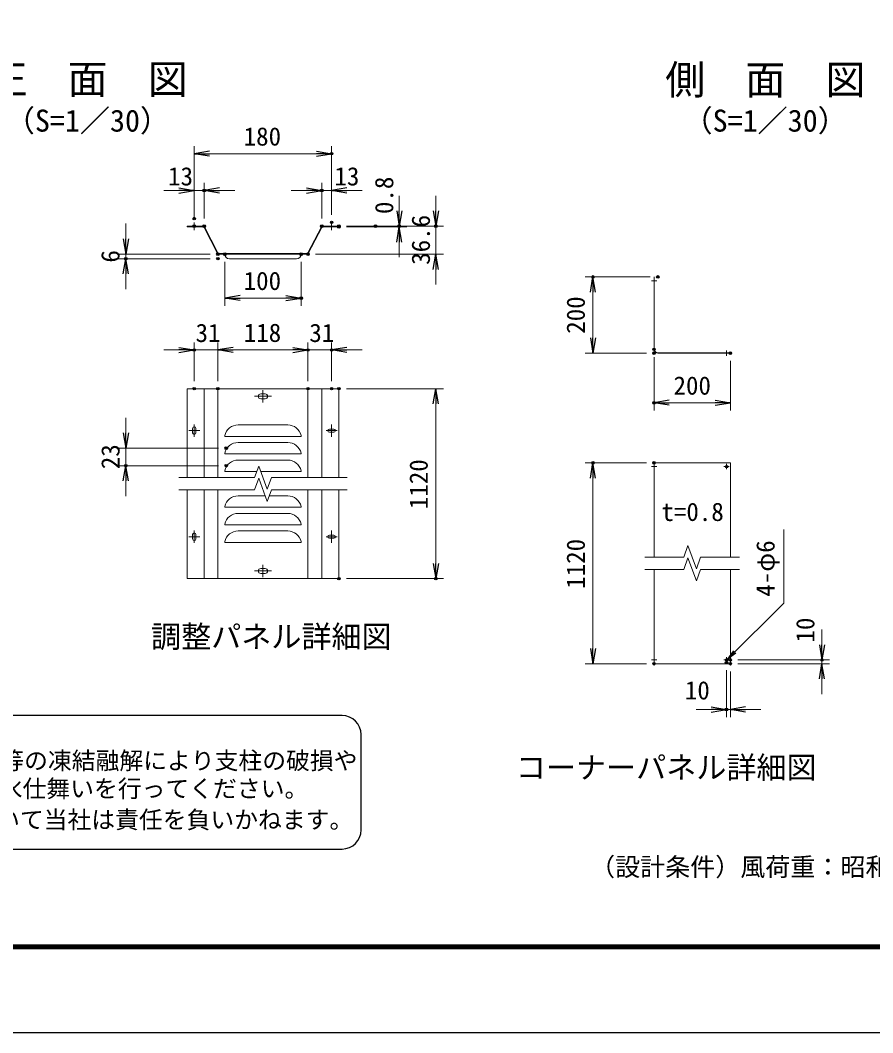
# Model space of a CAD drawing. Units: millimetres, scale not verified. Extents: x -6300 to 6300, y -4455 to 4455.
# Drawn here: x -3088 to 262, y -4455 to -473 of the extents above; entities that cross this region are included whole.
import ezdxf
from ezdxf.enums import TextEntityAlignment as Align

# ---------------------------------------------------------------- set-up
doc = ezdxf.new("R2010")
doc.units = ezdxf.units.MM
doc.header["$LTSCALE"] = 20
doc.header["$PDMODE"] = 32
doc.header["$PDSIZE"] = 10
doc.linetypes.add('DASHED', pattern=[7.5, 6, -1.5])
doc.linetypes.add('USER1', pattern=[50.8, 31.75, -6.35, 6.35, -6.35])
for name, color, linetype, lineweight in [('0-1_D-STR1', 1, 'Continuous', 25), ('0-2_D-BMK', 2, 'USER1', 13), ('0-4_D-STR2', 7, 'Continuous', 13), ('0-5_0', 7, 'Continuous', 25), ('0-6_D-STR-DIM', 7, 'Continuous', 13), ('0-8_D-STR-TXT', 7, 'Continuous', 13), ('0-9_D-TTL-TXT', 7, 'Continuous', 25), ('0-A_D-TTL', 7, 'Continuous', 25)]:
    doc.layers.add(name, color=color, linetype=linetype, lineweight=lineweight)
doc.layers.add('0-7_Defpoints', color=8, linetype='Continuous')
doc.styles.add('ＭＳ ゴシック', font='')
doc.styles.get('ＭＳ ゴシック').set_extended_font_data('MS Gothic')

# ---------------------------------------------------------------- blocks, each defined once
blk = doc.blocks.new('_Open')
at = {"layer": '0-5_0'}
blk.add_line((-20, 3.333), (0, 0), dxfattribs=at)
blk.add_lwpolyline([(-20, -3.333), (0, 0), (-20, 0)], dxfattribs=at)

msp = doc.modelspace()

# ---------------------------------------------------------------- linework, layer by layer
at = {"layer": '0-1_D-STR1'}
msp.add_circle((-312.28, -2228.44), 4.5, dxfattribs=at)
at = {"layer": '0-2_D-BMK'}
for p, q in [((-2404.17, -1267.81), (-2404.17, -1297.81)), ((-1864.17, -1267.81), (-1864.17, -1297.81)), ((-607.78, -1497.27), (-586.78, -1497.27)), ((-312.28, -1771.77), (-312.28, -1792.77)), ((-2134.17, -1927.11), (-2134.17, -1976.61)), ((-2100.57, -1951.86), (-2167.77, -1951.86)), ((-2404.17, -2062.11), (-2404.17, -2111.61)), ((-1864.17, -2062.11), (-1864.17, -2111.61)), ((-2425.62, -2086.86), (-2382.72, -2086.86)), ((-1842.72, -2086.86), (-1885.62, -2086.86)), ((-607.78, -2228.44), (-586.78, -2228.44)), ((-322.78, -2228.44), (-301.78, -2228.44)), ((-312.28, -2217.94), (-312.28, -2238.94)), ((-2425.62, -2503.86), (-2382.72, -2503.86)), ((-2404.17, -2479.11), (-2404.17, -2528.61)), ((-1842.72, -2503.86), (-1885.62, -2503.86)), ((-1864.17, -2479.11), (-1864.17, -2528.61)), ((-2134.17, -2663.61), (-2134.17, -2614.11)), ((-2100.57, -2638.86), (-2167.77, -2638.86)), ((-312.28, -2999.14), (-312.28, -2978.14)), ((-607.78, -2988.64), (-586.78, -2988.64)), ((-322.78, -2988.64), (-301.78, -2988.64))]:
    msp.add_line(p, q, dxfattribs=at)
at = {"layer": '0-4_D-STR2'}
for p, q in [((-597.28, -1767.27), (-597.28, -1482.27)), ((-597.28, -1482.27), (-596.08, -1482.27)), ((-596.08, -1767.27), (-596.08, -1482.27)), ((-582.28, -1781.07), (-297.28, -1781.07)), ((-597.28, -2584.54), (-597.28, -2213.44)), ((-597.28, -2213.44), (-297.28, -2213.44)), ((-297.28, -2584.54), (-297.28, -2213.44)), ((-597.28, -3003.64), (-597.28, -2632.54)), ((-297.28, -3003.64), (-297.28, -2632.54)), ((-597.28, -3003.64), (-297.28, -3003.64))]:
    msp.add_line(p, q, dxfattribs=at)
at = {"layer": '0-4_D-STR2', "linetype": 'DASHED'}
for p, q in [((-596.08, -2584.54), (-596.08, -2213.44)), ((-596.08, -3003.64), (-596.08, -2632.54))]:
    msp.add_line(p, q, dxfattribs=at)
at = {"layer": '0-4_D-STR2'}
msp.add_lwpolyline([(-582.28, -1782.27), (-297.28, -1782.27), (-297.28, -1781.07)], dxfattribs=at)
for radius in [15, 13.8]:
    msp.add_arc((-582.28, -1767.27), radius, 180, 270, dxfattribs=at)
at = {"layer": '0-5_0'}
msp.add_circle((-312.28, -2988.64), 4.5, dxfattribs=at)
at = {"layer": '0-6_D-STR-DIM'}
for p, q in [((-2404.17, -1222.81), (-2404.17, -967.49)), ((-1864.17, -1237.81), (-1864.17, -967.49)), ((-2344.17, -997.49), (-1924.17, -997.49)), ((-2404.17, -1252.81), (-2404.17, -1112.33)), ((-2365.17, -1252.81), (-2365.17, -1112.33)), ((-1903.17, -1252.81), (-1903.17, -1112.33)), ((-1864.17, -1237.81), (-1864.17, -1112.33)), ((-2464.17, -1142.33), (-2524.17, -1142.33)), ((-2404.17, -1142.33), (-2365.17, -1142.33)), ((-2305.17, -1142.33), (-2245.17, -1142.33)), ((-1963.17, -1142.33), (-2023.17, -1142.33)), ((-1864.17, -1142.33), (-1903.17, -1142.33)), ((-1804.17, -1142.33), (-1744.17, -1142.33)), ((-1598.67, -1222.81), (-1598.67, -1162.81)), ((-1454.67, -1222.81), (-1454.67, -1162.81)), ((-2673.06, -1332.61), (-2673.06, -1272.61)), ((-2432.67, -1282.81), (-2365.17, -1282.81)), ((-2432.67, -1285.21), (-2432.67, -1282.81)), ((-2365.17, -1282.81), (-2309.68, -1390.21)), ((-1903.17, -1282.81), (-1958.65, -1390.21)), ((-1901.68, -1285.21), (-1957.17, -1392.61)), ((-1835.67, -1282.81), (-1903.17, -1282.81)), ((-1835.67, -1285.21), (-1901.68, -1285.21)), ((-1835.67, -1285.21), (-1835.67, -1282.81)), ((-1805.86, -1282.81), (-1568.67, -1282.81)), ((-1805.86, -1285.21), (-1568.67, -1285.21)), ((-1661.86, -1282.81), (-1424.67, -1282.81)), ((-1598.67, -1285.21), (-1598.67, -1282.81)), ((-1454.67, -1392.61), (-1454.67, -1282.81)), ((-1598.67, -1345.21), (-1598.67, -1405.21)), ((-2341.17, -1392.61), (-2703.06, -1392.61)), ((-2673.06, -1392.61), (-2673.06, -1410.61)), ((-1957.17, -1392.61), (-2311.17, -1392.61)), ((-1958.65, -1390.21), (-2309.68, -1390.21)), ((-1927.36, -1392.61), (-1424.67, -1392.61)), ((-2341.17, -1410.61), (-2703.06, -1410.61)), ((-2284.17, -1422.61), (-2284.17, -1595.58)), ((-2266.17, -1410.61), (-2002.17, -1410.61)), ((-1984.17, -1422.61), (-1984.17, -1595.58)), ((-2673.06, -1470.61), (-2673.06, -1530.61)), ((-1454.67, -1452.61), (-1454.67, -1512.61)), ((-612.28, -1482.27), (-867.28, -1482.27)), ((-837.28, -1722.27), (-837.28, -1542.27)), ((-2224.17, -1565.58), (-2044.17, -1565.58)), ((-2404.17, -1891.86), (-2404.17, -1739.58)), ((-2311.31, -1891.86), (-2311.31, -1739.58)), ((-2311.31, -1891.86), (-2311.31, -1739.58)), ((-1957.17, -1891.86), (-1957.17, -1739.58)), ((-1957.17, -1891.86), (-1957.17, -1739.58)), ((-1864.17, -1891.86), (-1864.17, -1739.58)), ((-2464.17, -1769.58), (-2524.17, -1769.58)), ((-2311.31, -1769.58), (-2404.17, -1769.58)), ((-2251.31, -1769.58), (-2191.31, -1769.58)), ((-2251.31, -1769.58), (-2017.17, -1769.58)), ((-2017.17, -1769.58), (-2077.17, -1769.58)), ((-1957.17, -1769.58), (-1864.17, -1769.58)), ((-1804.17, -1769.58), (-1744.17, -1769.58)), ((-627.28, -1782.27), (-867.28, -1782.27)), ((-597.28, -1797.27), (-597.28, -2007.27)), ((-297.28, -1812.27), (-297.28, -2007.27)), ((-2432.67, -1921.86), (-2432.67, -2271.36)), ((-1835.67, -1921.86), (-2432.67, -1921.86)), ((-2365.17, -1921.86), (-2365.17, -2271.36)), ((-2311.17, -1921.86), (-2311.17, -2271.36)), ((-2125.32, -1942.11), (-2143.02, -1942.11)), ((-1957.17, -1921.86), (-1957.17, -2271.36)), ((-1903.17, -1921.86), (-1903.17, -2271.36)), ((-1835.67, -1921.86), (-1835.67, -2271.36)), ((-1805.67, -1921.86), (-1424.67, -1921.86)), ((-2125.32, -1961.61), (-2143.02, -1961.61)), ((-1454.67, -1981.86), (-1454.67, -2608.86)), ((-357.28, -1977.27), (-537.28, -1977.27)), ((-2673.06, -2095.86), (-2673.06, -2035.86)), ((-2036.83, -2064.36), (-2231.51, -2064.36)), ((-2410.62, -2078.31), (-2410.62, -2095.41)), ((-2397.72, -2078.31), (-2397.72, -2095.41)), ((-2284.17, -2106.36), (-2284.17, -2109.36)), ((-2284.17, -2106.39), (-2284.17, -2109.36)), ((-1984.17, -2109.36), (-2284.17, -2109.36)), ((-1984.17, -2106.36), (-1984.17, -2109.36)), ((-1872.72, -2080.41), (-1855.62, -2080.41)), ((-1872.72, -2093.31), (-1855.62, -2093.31)), ((-2036.83, -2133.36), (-2231.51, -2133.36)), ((-2308.37, -2155.86), (-2703.06, -2155.86)), ((-2673.06, -2155.86), (-2673.06, -2224.86)), ((-2284.17, -2175.36), (-2284.17, -2178.36)), ((-2284.17, -2175.39), (-2284.17, -2178.36)), ((-1984.17, -2178.36), (-2284.17, -2178.36)), ((-1984.17, -2175.36), (-1984.17, -2178.36)), ((-2308.37, -2224.86), (-2703.06, -2224.86)), ((-2036.83, -2202.36), (-2231.51, -2202.36)), ((-2167.32, -2271.5), (-2150.74, -2225.97)), ((-2117.6, -2317.04), (-2150.74, -2225.97)), ((-627.28, -2213.44), (-867.28, -2213.44)), ((-2284.17, -2244.36), (-2284.17, -2247.36)), ((-2284.17, -2244.39), (-2284.17, -2247.36)), ((-2158.53, -2247.36), (-2284.17, -2247.36)), ((-1984.17, -2247.36), (-2142.96, -2247.36)), ((-1984.17, -2244.36), (-1984.17, -2247.36)), ((-2673.06, -2284.86), (-2673.06, -2344.86)), ((-2465.01, -2271.36), (-2167.26, -2271.36)), ((-2167.32, -2319.5), (-2150.74, -2273.97)), ((-2117.6, -2365.04), (-2150.74, -2273.97)), ((-2101.02, -2271.5), (-2117.6, -2317.04)), ((-2100.97, -2271.36), (-1803.33, -2271.36)), ((-837.28, -2943.64), (-837.28, -2273.44)), ((-2465.01, -2319.36), (-2167.26, -2319.36)), ((-2432.67, -2668.86), (-2432.67, -2319.36)), ((-2365.17, -2668.86), (-2365.17, -2319.36)), ((-2311.17, -2668.86), (-2311.17, -2319.36)), ((-2125.49, -2343.36), (-2231.51, -2343.36)), ((-2101.02, -2319.5), (-2117.6, -2365.04)), ((-2036.83, -2343.36), (-2109.71, -2343.36)), ((-2100.97, -2319.36), (-1803.33, -2319.36)), ((-1957.17, -2668.86), (-1957.17, -2319.36)), ((-1903.17, -2668.86), (-1903.17, -2319.36)), ((-1835.67, -2668.86), (-1835.67, -2319.36)), ((-2284.17, -2385.36), (-2284.17, -2388.36)), ((-2284.17, -2385.39), (-2284.17, -2388.36)), ((-1984.17, -2388.36), (-2284.17, -2388.36)), ((-1984.17, -2385.36), (-1984.17, -2388.36)), ((-2036.83, -2412.36), (-2231.51, -2412.36)), ((-2284.17, -2454.36), (-2284.17, -2457.36)), ((-2284.17, -2454.39), (-2284.17, -2457.36)), ((-1984.17, -2457.36), (-2284.17, -2457.36)), ((-1984.17, -2454.36), (-1984.17, -2457.36)), ((-2410.62, -2495.31), (-2410.62, -2512.41)), ((-2397.72, -2495.31), (-2397.72, -2512.41)), ((-2036.83, -2481.36), (-2231.51, -2481.36)), ((-1872.72, -2497.41), (-1855.62, -2497.41)), ((-2284.17, -2523.36), (-2284.17, -2526.36)), ((-2284.17, -2523.39), (-2284.17, -2526.36)), ((-1984.17, -2526.36), (-2284.17, -2526.36)), ((-1984.17, -2523.36), (-1984.17, -2526.36)), ((-1872.72, -2510.31), (-1855.62, -2510.31)), ((-480.43, -2584.69), (-463.85, -2539.16)), ((-430.71, -2630.22), (-463.85, -2539.16)), ((-633, -2584.54), (-480.37, -2584.54)), ((-480.43, -2632.69), (-463.85, -2587.16)), ((-430.71, -2678.22), (-463.85, -2587.16)), ((-414.14, -2584.69), (-430.71, -2630.22)), ((-414.08, -2584.54), (-261.51, -2584.54)), ((-2125.32, -2629.11), (-2143.02, -2629.11)), ((-2125.32, -2648.61), (-2143.02, -2648.61)), ((-633, -2632.54), (-480.37, -2632.54)), ((-414.14, -2632.69), (-430.71, -2678.22)), ((-414.08, -2632.54), (-261.51, -2632.54)), ((-1835.67, -2668.86), (-2432.67, -2668.86)), ((-1805.67, -2668.86), (-1424.67, -2668.86)), ((62.72, -2928.64), (62.72, -2868.64)), ((-627.28, -3003.64), (-867.28, -3003.64)), ((-267.28, -2988.64), (92.72, -2988.64)), ((-267.28, -3003.64), (92.72, -3003.64)), ((62.72, -3003.64), (62.72, -2988.64)), ((-312.28, -3029.14), (-312.28, -3213.64)), ((-297.28, -3033.64), (-297.28, -3213.64)), ((62.72, -3063.64), (62.72, -3123.64)), ((-372.28, -3183.64), (-432.28, -3183.64)), ((-297.28, -3183.64), (-312.28, -3183.64)), ((-237.28, -3183.64), (-177.28, -3183.64))]:
    msp.add_line(p, q, dxfattribs=at)
msp.add_lwpolyline([(-2432.67, -1285.21), (-2366.65, -1285.21), (-2311.17, -1392.61)], dxfattribs=at)
for centre, radius, start, end in [((-2266.17, -1392.61), 18, 180, 270), ((-2002.17, -1392.61), 18, 270, 0), ((-2143.02, -1951.86), 9.75, 90, 270), ((-2125.32, -1951.86), 9.75, 270, 90), ((-2231.51, -2118.36), 54, 90, 167.16041), ((-2036.83, -2118.36), 54, 12.83959, 90), ((-2404.17, -2078.31), 6.45, 0, 180), ((-2404.17, -2095.41), 6.45, 180, 0), ((-1872.72, -2086.86), 6.45, 90, 270), ((-1855.62, -2086.86), 6.45, 270, 90), ((-2231.51, -2187.36), 54, 90, 167.16041), ((-2036.83, -2187.36), 54, 12.83959, 90), ((-2231.51, -2256.36), 54, 90, 167.16041), ((-2036.83, -2256.36), 54, 12.83959, 90), ((-2231.51, -2397.36), 54, 90, 167.16041), ((-2036.83, -2397.36), 54, 12.83959, 90), ((-2231.51, -2466.36), 54, 90, 167.16041), ((-2036.83, -2466.36), 54, 12.83959, 90), ((-2404.17, -2495.31), 6.45, 0, 180), ((-2231.51, -2535.36), 54, 90, 167.16041), ((-2036.83, -2535.36), 54, 12.83959, 90), ((-1872.72, -2503.86), 6.45, 90, 270), ((-1855.62, -2503.86), 6.45, 270, 90), ((-2404.17, -2512.41), 6.45, 180, 0), ((-2143.02, -2638.86), 9.75, 90, 270), ((-2125.32, -2638.86), 9.75, 270, 90)]:
    msp.add_arc(centre, radius, start, end, dxfattribs=at)
at = {"layer": '0-7_Defpoints'}
for p in [(-1864.17, -997.49), (-2365.17, -1142.33), (-1903.17, -1142.33), (-2404.17, -1252.81), (-1864.17, -1267.81), (-2404.17, -1282.81), (-2365.17, -1282.81), (-1903.17, -1282.81), (-1835.86, -1282.81), (-1835.86, -1285.21), (-1691.86, -1282.81), (-1598.67, -1282.81), (-1454.67, -1282.81), (-2311.17, -1392.61), (-2284.17, -1392.61), (-1984.17, -1392.61), (-1957.36, -1392.61), (-2673.06, -1410.61), (-2311.17, -1410.61), (-837.28, -1482.27), (-582.28, -1482.27), (-1984.17, -1565.58), (-2404.17, -1769.58), (-1957.17, -1769.58), (-1864.17, -1769.58), (-597.28, -1767.27), (-597.28, -1782.27), (-297.28, -1782.27), (-2404.17, -1921.86), (-2311.31, -1921.86), (-1957.17, -1921.86), (-1864.17, -1921.86), (-1835.67, -1921.86), (-597.28, -1977.27), (-2278.37, -2155.86), (-2673.06, -2224.86), (-2278.37, -2224.86), (-837.28, -2213.44), (-597.28, -2213.44), (-1835.67, -2668.86), (-1454.67, -2668.86), (-297.28, -2988.64), (62.72, -2988.64), (-597.28, -3003.64), (-312.28, -2999.14), (-297.28, -3003.64), (-312.28, -3183.64)]:
    msp.add_point(p, dxfattribs=at)
at = {"layer": '0-8_D-STR-TXT'}
msp.add_lwpolyline([(-86.99, -2475.7), (-86.99, -2765.51), (-307.66, -2984.07)], dxfattribs=at)
at = {"layer": '0-9_D-TTL-TXT', "color": 2}
for p, q in [((-1823.39, -3207.5), (-5491.71, -3207.5)), ((-1748.39, -3657.5), (-1748.39, -3282.5)), ((-5491.71, -3732.5), (-1823.39, -3732.5))]:
    msp.add_line(p, q, dxfattribs=at)
for centre, start, end in [((-1823.39, -3282.5), 0, 90), ((-1823.39, -3657.5), 270, 0)]:
    msp.add_arc(centre, 75, start, end, dxfattribs=at)
at = {"layer": '0-A_D-TTL', "color": 2}
msp.add_lwpolyline([(-6300, 4455), (6300, 4455), (6300, -4455), (-6300, -4455)], close=True, dxfattribs=at)
at = {"layer": '0-A_D-TTL'}
for points in [[(-5895, 4125), (5895, 4125), (5895, -4125), (-5895, -4125)], [(-5891.25, 4121.25), (5891.25, 4121.25), (5891.25, -4121.25), (-5891.25, -4121.25)], [(-5887.5, 4117.5), (5887.5, 4117.5), (5887.5, -4117.5), (-5887.5, -4117.5)], [(-5883.75, 4113.75), (5883.75, 4113.75), (5883.75, -4113.75), (-5883.75, -4113.75)], [(-5880, 4110), (5880, 4110), (5880, -4110), (-5880, -4110)]]:
    msp.add_lwpolyline(points, close=True, dxfattribs=at)

# ---------------------------------------------------------------- block references
at = {"layer": '0-6_D-STR-DIM', "xscale": 3, "yscale": 3}
for p, rotation in [((-2404.17, -997.49), 180), ((-2365.17, -1142.33), 180), ((-1864.17, -1142.33), 180), ((-1598.67, -1282.81), 270), ((-1454.67, -1282.81), 270), ((-1598.67, -1285.21), 90), ((-2673.06, -1392.61), 270), ((-1454.67, -1392.61), 90), ((-2673.06, -1410.61), 90), ((-837.28, -1482.27), 90), ((-2284.17, -1565.58), 180), ((-837.28, -1782.27), 270), ((-2311.31, -1769.58), 180), ((-2311.31, -1769.58), 180), ((-1864.17, -1769.58), 180), ((-1454.67, -1921.86), 90), ((-597.28, -1977.27), 180), ((-2673.06, -2155.86), 270), ((-2673.06, -2224.86), 90), ((-837.28, -2213.44), 90), ((-1454.67, -2668.86), 270), ((-837.28, -3003.64), 270), ((62.72, -2988.64), 270), ((62.72, -3003.64), 90), ((-297.28, -3183.64), 180)]:
    msp.add_blockref('_Open', p, dxfattribs=dict(at, rotation=rotation))
for p in [(-1864.17, -997.49), (-2404.17, -1142.33), (-1903.17, -1142.33), (-1984.17, -1565.58), (-2404.17, -1769.58), (-1957.17, -1769.58), (-1957.17, -1769.58), (-297.28, -1977.27), (-312.28, -3183.64)]:
    msp.add_blockref('_Open', p, dxfattribs=at)
at = {"layer": '0-8_D-STR-TXT', "xscale": 2, "yscale": 2, "rotation": 224.72383}
msp.add_blockref('_Open', (-309.08, -2985.48), dxfattribs=at)

# ---------------------------------------------------------------- texts
at = {"layer": '0-6_D-STR-DIM', "style": 'ＭＳ ゴシック'}
for s, p in [('180', (-2210.14, -987.36)), ('13', (-2507.13, -1144.16)), ('13', (-1853.39, -1144.16)), ('100', (-2210.14, -1555.46)), ('31', (-2399.06, -1760.01)), ('118', (-2209.65, -1759.46)), ('31', (-1951.92, -1759.95)), ('200', (-520.78, -1967.15)), ('10', (-476.24, -3165.85))]:
    msp.add_text(s, height=72.14, dxfattribs=at).set_placement(p, align=Align.BOTTOM_LEFT)
for s, p in [('0.8', (-1600.39, -1235)), ('36.6', (-1456.39, -1434.61)), ('6', (-2676.36, -1425.95)), ('200', (-847.4, -1705.77)), ('23', (-2676.02, -2238.51)), ('1120', (-1464.79, -2395.71)), ('1120', (-847.4, -2708.89)), ('10', (54.72, -2920.24))]:
    msp.add_text(s, height=72.14, rotation=90, dxfattribs=at).set_placement(p, align=Align.BOTTOM_LEFT)
at = {"layer": '0-8_D-STR-TXT', "style": 'ＭＳ ゴシック'}
msp.add_text('t=0.8', height=72.14, dxfattribs=at).set_placement((-568.42, -2463.82), align=Align.BOTTOM_LEFT)
msp.add_text('4-φ6', height=72.14, rotation=90, dxfattribs=at).set_placement((-101.81, -2740.15), align=Align.BOTTOM_LEFT)
at = {"layer": '0-9_D-TTL-TXT', "style": 'ＭＳ ゴシック'}
for s, height, p in [('側\u3000面\u3000図', 115.4, (-553.41, -798.91)), ('正\u3000面\u3000図', 115.4, (-3216.81, -797.08)), ('（S=1／30）', 86.66, (-3148.59, -936.87)), ('（S=1／30）', 86.66, (-485.18, -936.87)), ('調整パネル詳細図', 86.66, (-2574.08, -2966.23)), ('凍結の恐れがある場所への設置は、内部に溜まった雨水等の凍結融解により支柱の破損や', 68.62, (-5506.44, -3439.52)), ('コーナーパネル詳細図', 86.66, (-1140.41, -3481.02)), ('コンクリート基礎の破損の恐れがありますので施工時、水仕舞いを行ってください。', 68.62, (-5512.6, -3549.65)), ('施工による水仕舞い不備で起こる支柱・基礎の破損について当社は責任を負いかねます。 ', 68.62, (-5523.09, -3671.89)), ('（設計条件）風荷重：昭和57年改正 建築基準法・同施行令に基づく風圧力に準拠。', 72.14, (-848.67, -3860.4))]:
    msp.add_text(s, height=height, dxfattribs=at).set_placement(p, align=Align.BOTTOM_LEFT)

doc.saveas('drawing.dxf')
